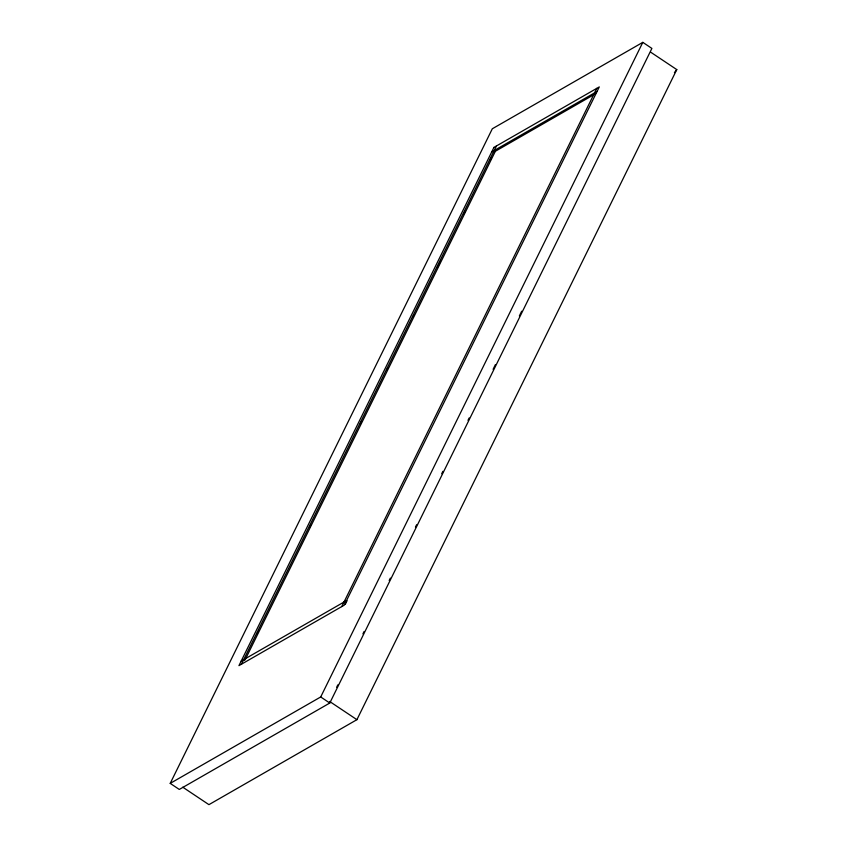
<?xml version="1.0" encoding="UTF-8"?>
<svg xmlns="http://www.w3.org/2000/svg" width="847" height="847" viewBox="0 0 847 847"><rect width="100%" height="100%" fill="white"/><g stroke="black" fill="none" stroke-linecap="round" stroke-linejoin="round"><path stroke-width="1.27" d="M170.215 783.38L492.319 128.765L642.809 42.35L651.894 48.417L329.79 703.031L179.299 789.446L170.215 783.38L320.706 696.965L642.809 42.35M241.459 664.196L496.458 145.959M257.054 633.747L258.219 631.364M309.568 527.014L310.733 524.642M360.367 423.765L361.542 421.383M386.645 370.372L387.82 367.979M412.913 316.99L414.098 314.576M437.454 267.101L438.63 264.73M439.18 263.597L440.345 261.225M463.733 213.698L464.908 211.327M489.968 160.39L491.186 157.913M494.055 152.079L495.22 149.707M245.408 659.22L495.357 151.264L494.225 150.501M341.775 606.59L596.786 88.353M345.29 604.345L347.037 600.788M336.661 687.245L337.826 684.874M362.929 633.863L364.094 631.491M389.186 580.481L390.361 578.109M415.454 527.099L416.629 524.727M441.721 473.717L442.896 471.345M467.989 420.334L469.164 417.963M493.092 369.324L495.421 364.581M519.359 315.942L521.688 311.198M182.761 787.181L208.934 804.65L356.915 719.675L676.785 69.602L650.612 52.133M674.413 72.598L676.785 69.602M491.715 151.941L597.05 91.455M494.108 151.984L594.541 94.303M241.183 661.094L346.529 600.597M594.552 92.895L595.685 93.657M344.02 602.037L345.153 602.799M329.652 701.475L356.915 719.675M320.706 696.965L329.79 703.031M243.692 659.654L244.825 660.406M493.949 147.399L238.949 665.636L344.284 605.139L599.295 86.913L493.949 147.399"/></g></svg>
